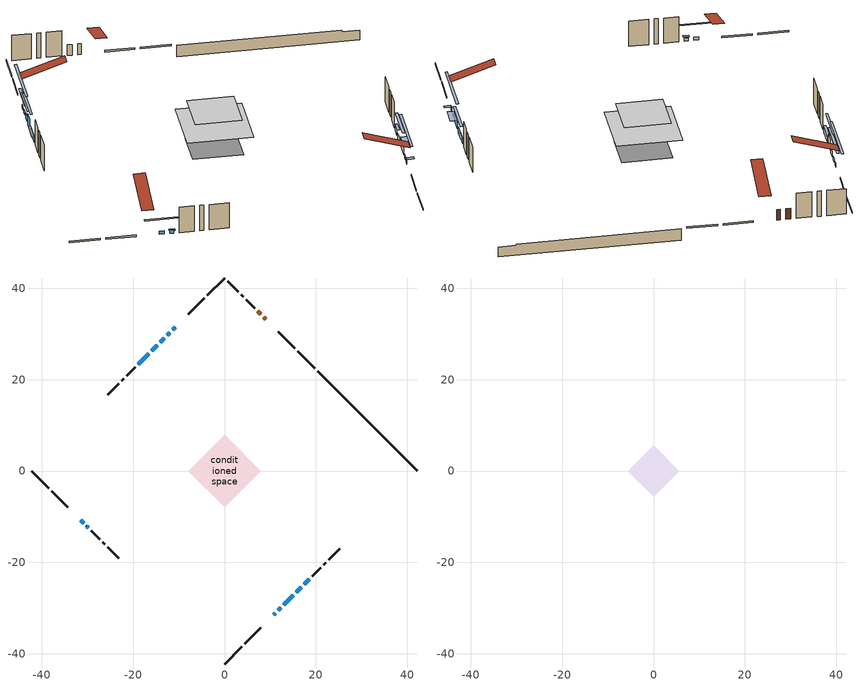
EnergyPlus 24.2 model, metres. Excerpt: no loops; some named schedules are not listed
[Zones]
conditioned space
 floor adiabatic (AdiabaticFloorConstruction): -7.92,0 0,7.92 7.92,0 0,-7.92 z2.59
 floor foundation (Slab1 construction): -5.46,0.65 -0.65,5.46 5.46,-0.65 0.65,-5.46 z-2.01
 wall outside (RimJoist1 construction): 0,-42.24 3.72,-38.52 / -42.24,0 -38.52,-3.72 / 0,42.24 -3.72,38.52 / 19.74,22.5 16.02,26.22 z0.15:0.45
 wall outside (RimJoist2 construction): 4.38,-37.86 7.98,-34.26 / -37.86,-4.38 -34.26,-7.98 / -4.38,37.86 -7.98,34.26 / 15.36,26.88 11.76,30.48 z0.15:0.45
 wall outside (AdiabaticWallConstruction 1): 9.01,33.23 8.56,33.68 / 7.9,34.34 7.3,34.94 z0.15:2.18
 wall outside (AdiabaticWallConstruction): 10.73,-31.51 11.11,-31.13 z0.15:1.01; -31.51,-10.73 -30.86,-11.38 / -30.2,-12.04 -29.77,-12.47 z0.15:0.76; -10.73,31.51 -11.28,30.97 / 11.77,-30.47 12.31,-29.93 z0.15:0.71; -11.93,30.31 -12.51,29.73 z0.15:0.81; -13.16,29.08 -14.06,28.18 z0.15:1.12; -14.72,27.52 -15.98,26.26 z0.15:2.18; 12.96,-29.28 15.03,-27.21 z0.15:1.73; -16.63,25.61 -18.86,23.38 / 15.69,-26.55 16.8,-25.44 / 17.46,-24.78 18.57,-23.67 z0.15:1.07
 wall outside (Wall1 construction): 19.23,-23.01 21.06,-21.18 / -29.11,-13.13 -27.28,-14.96 / -19.52,22.72 -21.35,20.89 / 6.64,35.6 4.81,37.43 z0.15:5.03
 wall outside (Wall2 construction): 21.72,-20.52 22.19,-20.05 / -26.63,-15.61 -26.16,-16.08 / -22.01,20.24 -22.48,19.77 / 4.15,38.09 3.68,38.56 z0.15:5.03
 wall outside (Wall3 construction): 22.84,-19.4 25.21,-17.03 / -25.5,-16.74 -23.13,-19.11 / -23.13,19.11 -25.5,16.74 / 3.03,39.21 0.66,41.58 z0.15:5.03
 wall foundation (FoundationWall1 construction): 20.4,21.84,-2.01 20.4,21.84,0.15 40.06,2.18,0.15 40.06,2.18,-0.13 42.24,0,-0.13 42.24,0,-2.01
 window (WindowConstruction 9): 10.73,-31.51 11.11,-31.13 z0.15:1.01
 window (WindowConstruction 7): -31.51,-10.73 -30.86,-11.38 z0.15:0.76
 window (WindowConstruction 8): -30.2,-12.04 -29.77,-12.47 z0.15:0.76
 window (WindowConstruction 10): -10.73,31.51 -11.27,30.97 z0.15:0.71
 window (WindowConstruction 11): 11.77,-30.47 12.31,-29.93 z0.15:0.71
 window (WindowConstruction): -11.93,30.31 -12.51,29.73 z0.15:0.81
 window (WindowConstruction 1): -13.16,29.08 -14.06,28.18 z0.15:1.12
 window (WindowConstruction 2): -14.72,27.52 -15.98,26.27 z0.15:2.18
 window (WindowConstruction 3): 12.97,-29.28 15.03,-27.21 z0.15:1.73
 window (WindowConstruction 4): -16.63,25.61 -18.86,23.38 z0.15:1.06
 window (WindowConstruction 5): 15.69,-26.55 16.8,-25.44 z0.15:1.06
 window (WindowConstruction 6): 17.46,-24.78 18.57,-23.67 z0.15:1.06
 door (Door): 9.01,33.23 8.56,33.68 z0.15:2.18
 door (Door 1): 7.9,34.34 7.3,34.94 z0.15:2.18
 ceiling adiabatic (AdiabaticFloorConstruction): 0,-7.92 7.92,0 0,7.92 -7.92,0 z2.59
attic - vented
 floor to conditioned space (Floor1 construction Reversed): -5.6,0 0,5.6 5.6,0 0,-5.6 z5.03
 roof outside (Roof1 construction): 10.08,-32.16,5.03 4.62,-26.71,7.6 3.18,-28.14,7.6 8.64,-33.6,5.03; -32.16,-10.08,5.03 -26.71,-4.62,7.6 -28.14,-3.18,7.6 -33.6,-8.64,5.03; -10.08,32.16,5.03 -4.62,26.71,7.6 -3.18,28.14,7.6 -8.64,33.6,5.03; 9.66,32.58,5.03 4.21,27.12,7.6 5.65,25.68,7.6 11.1,31.14,5.03
shading: 11.15,-31.09 10.7,-31.54 11.56,-32.4 12.01,-31.96 z1.06; -29.12,-13.12 -33.25,-9 -33.54,-9.29 -29.41,-13.41 z3.22; -29.63,-12.61 -30.34,-11.9 -30.64,-12.19 -29.92,-12.9 z0.96; -14.72,27.52 -7.29,34.95 -7.58,35.24 -15.01,27.81 z5.58; 15.75,-26.49 8.32,-33.92 8.62,-34.21 16.04,-26.78 z5.58; -14.25,28 -10.19,32.05 -10.48,32.34 -14.54,28.29 z3.27; -15.8,26.44 -11.42,30.82 -11.71,31.11 -16.09,26.73 z3.58; -17.71,24.53 -12.98,29.26 -13.27,29.55 -18.01,24.82 z4.64; 15.06,-27.18 12.93,-29.31 13.79,-30.17 15.93,-28.04 z1.77; -19,23.24 -16.49,25.75 -16.78,26.04 -19.29,23.53 z1.27; 18.54,-23.7 13.95,-28.29 14.24,-28.58 18.83,-23.99 z3.52; 18.71,-23.53 17.32,-24.92 17.61,-25.22 19.01,-23.82 z1.27
[Building]
Building 1: Terrain=Suburbs
[Site:Location]
Toronto City Centre_ON: Latitude {deg}=43.63; Longitude {deg}=-79.39; Time Zone {hr}=-5; Elevation {m}=77; Keep Site Location Information=Yes
[Site:GroundTemperature:Shallow]
5.01852, 3.26908, 3.12898, 3.95918, 7.29196, 10.6092, 13.4851, 15.3069, 15.4617, 13.9799, 11.1774, 7.9619
[Site:WaterMainsTemperature]
Calculation Method=Schedule; Temperature Schedule=mains temperature schedule
[Material] Roughness=Rough; Thermal Absorptance=0.9
Name | Thickness {m} | Conductivity {W/m-K} | Density {kg/m3} | Specific Heat {J/kg-K} | Solar Absorptance | Visible Absorptance
asphalt or fiberglass shingles | 0.00635 | 0.162714 | 1121.4 | 1465.45 | 0.4 | 0.4
ceiling loosefill ins | 0.169333 | 0.0480833 | 16.02 | 1046.75 | 0.7 | 0.7
ceiling stud and cavity | 0.1397 | 0.112535 | 65.682 | 1177.47 | 0.7 | 0.7
concrete 4.0 in. | 0.1016 | 1.803125 | 2242.8 | 837.4 | 0.7 | 0.7
concrete 8.0 in. | 0.2032 | 1.803125 | 2242.8 | 837.4 | 0.7 | 0.7
door material | 0.04445 | 0.053851 | 512.64 | 1214.23 | 0.7 | 0.7
exterior vertical ins | 0.000555716 | 0.029427 | 32.04 | 1214.23 | 0.7 | 0.7
floor covering | 0.0127 | 0.0433444 | 54.468 | 1339.84 | 0.6 | 0.6
floor rigid ins; wall rigid ins | 0.512978 | 0.029427 | 32.04 | 1214.23 | 0.7 | 0.7
floor stud and cavity | 0.1397 | 1.75129 | 37.0049 | 1207.88 | 0.7 | 0.7
furniture material conditioned space 1 | 0.1524 | 0.115458 | 640.8 | 1214.23 | 0.6 | 0.6
gypsum board | 0.0127 | 0.160291 | 801 | 837.4 | 0.6 | 0.6
osb sheathing 0.5 in. | 0.0127 | 0.115458 | 512.64 | 1214.23 | 0.7 | 0.7
osb sheathing 0.75 in. | 0.01905 | 0.115458 | 512.64 | 1214.23 | 0.7 | 0.7
rim joist stud and cavity | 0.0508 | 0.194335 | 50.32683 | 1063.81 | 0.6 | 0.6
rim joist stud and cavity 1 | 0.0508 | 0.107068 | 50.32683 | 1063.81 | 0.6 | 0.6
wall stud and cavity | 0.1397 | 0.0827303 | 139.0536 | 1170.24 | 0.7 | 0.7
wall stud and cavity 1 | 0.1397 | 0.11206 | 139.0536 | 1170.24 | 0.7 | 0.7
wall stud and cavity 2 | 0.1397 | 0.0945631 | 139.0536 | 1170.24 | 0.7 | 0.7
wall stud and cavity 3 | 0.0889 | 0.380278 | 52.3479 | 1209.89 | 0.7 | 0.7
wall stud and cavity 4 | 0.0889 | 0.391764 | 83.0341 | 1211.67 | 0.7 | 0.7
wood siding | 0.0254 | 0.102417 | 544.68 | 1172.36 | 0.4 | 0.4
wood siding 1; wood siding 2; wood siding 3 | 0.0254 | 0.102417 | 544.68 | 1172.36 | 0.7 | 0.7
[WindowMaterial:SimpleGlazingSystem]
Name | U-Factor {W/m2-K} | Solar Heat Gain Coefficient
WindowMaterial | 3.26996 | 0.46
WindowMaterial 1 | 2.39101 | 0.52
WindowMaterial 2 | 2.97754 | 0.59
WindowMaterial 3 | 2.10711 | 0.62
WindowMaterial 4 | 2.3524 | 0.53
WindowMaterial 5 | 2.56986 | 0.43
WindowMaterial 6 | 2.708406 | 0.37
WindowMaterial 7 | 3.30687 | 0.59
WindowMaterial 8 | 4.77293 | 0.54
[Construction]
AdiabaticFloorConstruction: floor stud and cavity, floor rigid ins, osb sheathing 0.75 in., floor covering
AdiabaticWallConstruction: wood siding 2, wall rigid ins, wall stud and cavity 3, gypsum board
AdiabaticWallConstruction 1: wood siding 3, wall rigid ins, wall stud and cavity 3, gypsum board
Door; Door 1: door material
Floor1 construction Reversed: gypsum board, ceiling stud and cavity, ceiling loosefill ins
FoundationWall1 construction: concrete 8.0 in.
furniture construction conditioned space 1: furniture material conditioned space 1
PartitionWallConstruction: gypsum board, wall stud and cavity 4, gypsum board
RimJoist1 construction: wood siding 1, rim joist stud and cavity
RimJoist2 construction: wood siding 1, rim joist stud and cavity 1
Roof1 construction: asphalt or fiberglass shingles
Slab1 construction: concrete 4.0 in.
Wall1 construction: wood siding, osb sheathing 0.5 in., wall stud and cavity, gypsum board
Wall2 construction: wood siding, osb sheathing 0.5 in., wall stud and cavity 1, gypsum board
Wall3 construction: wood siding, osb sheathing 0.5 in., wall stud and cavity 2, gypsum board
WindowConstruction: WindowMaterial
WindowConstruction 1: WindowMaterial 1
WindowConstruction 10; WindowConstruction 11: WindowMaterial 8
WindowConstruction 2: WindowMaterial 2
WindowConstruction 3: WindowMaterial 3
WindowConstruction 4; WindowConstruction 5; WindowConstruction 6: WindowMaterial 4
WindowConstruction 7: WindowMaterial 5
WindowConstruction 8: WindowMaterial 6
WindowConstruction 9: WindowMaterial 7
[Zone] Multiplier=1; Part of Total Floor Area=Yes
Name | Volume {m3}
attic - vented | 26.2106
conditioned space | 447.9
[Space]
Name | Zone | Volume {m3}
attic - vented 1 | attic - vented | 26.2106
conditioned space 1 | conditioned space | 447.9
[ZoneInfiltration:EffectiveLeakageArea]
infil attic - vented 1: Zone or Space=attic - vented 1; Schedule=Always On Discrete; Effective Air Leakage Area {cm2}=2642.95; Stack Coefficient=0.000178871; Wind Coefficient=9.03628e-06
[ZoneMixing]
whole house fan mix: Zone or Space=attic - vented; Schedule=Always On Continuous; Design Flow Rate Calculation Method=Flow/Zone; Design Flow Rate {m3/s}=0; Source Zone or Space=conditioned space
[SurfaceProperty:ExposedFoundationPerimeter]
Slab1: Exposed Perimeter Calculation Method=TotalExposedPerimeter; Total Exposed Perimeter {m}=30.888
[InternalMass] Zone or ZoneList=conditioned space; Space or SpaceList=conditioned space 1
Name | Construction | Surface Area {m2}
furniture mass conditioned space 1 | furniture construction conditioned space 1 | 73.72
partition wall mass | PartitionWallConstruction | 184.3
[Lights]
interior lighting: Zone or ZoneList or Space or SpaceList=conditioned space 1; Schedule=interior lighting schedule; Design Level Calculation Method=LightingLevel; Lighting Level {W}=343.2; Return Air Fraction=0; Fraction Radiant=0.6; Fraction Visible=0.2; Fraction Replaceable=1
[People]
occupants: Zone or ZoneList or Space or SpaceList=conditioned space 1; Number of People Schedule=occupants schedule; Number of People Calculation Method=People; Number of People=3; Fraction Radiant=0.314171; Sensible Heat Fraction=0.56303; Activity Level Schedule=occupants activity schedule; Carbon Dioxide Generation Rate {m3/s-W}=0; Enable ASHRAE 55 Comfort Warnings=No; Mean Radiant Temperature Calculation Type=EnclosureAveraged
[ElectricEquipment] Zone or ZoneList or Space or SpaceList=conditioned space 1; Design Level Calculation Method=EquipmentLevel
Name | Schedule | Design Level {W} | Fraction Latent | Fraction Radiant | Fraction Lost
clothes dryer | clothes dryer schedule | 140.772 | 0.015 | 0.081 | 0.85
clothes washer | clothes washer schedule | 32.1985 | 0.03 | 0.162 | 0.7
cooking range | cooking range schedule | 215.147 | 0.08 | 0.432 | 0.2
dishwasher | dishwasher schedule | 66.8632 | 0.3 | 0.18 | 0.4
fridge | fridge schedule | 72.9452 | 0 | 0.6 | 0
mech vent bath fan 0 | mech vent bath fan 0 schedule | 50.2 | 0 | 0 | 1
mech vent house fan | mech vent house fan schedule | 0 | 0 | 0 | 1
mech vent house fan cfis | mech vent house fan cfis schedule | 0 | 0 | 0 | 0
mech vent range fan 0 | mech vent range fan 0 schedule | 57 | 0 | 0 | 1
misc plug loads | misc plug loads schedule | 494.7 | 0.045 | 0.513 | 0.1
whole house fan | Always On Discrete | 0 | 0 | 0 | 1
[OtherEquipment] Zone or ZoneList or Space or SpaceList=conditioned space 1; Design Level Calculation Method=EquipmentLevel
Name | Fuel Type | Schedule | Design Level {W} | Fraction Latent | Fraction Radiant | Fraction Lost
clothes dryer 1 | Electricity | clothes dryer schedule | 0 | 0.015 | 0.081 | 0.85
cooking range 1 | Electricity | cooking range schedule | 0 | 0.08 | 0.432 | 0.2
general water use latent | None | general water use schedule | 62.594 | 1 | 0 | 0
general water use sensible | None | general water use schedule | -61.6891 | 0 | 0.6 | 0
mech vent house fan latent load | None | Always On Discrete | 0 | 1 | 0 | 0
mech vent house fan sensible load | None | Always On Discrete | 0 | 0 | 0 | 0
water heater energy adjustment1 | NaturalGas | Always On Discrete | 0.01 | 0 | 0 | 1
[ZoneInfiltration:DesignFlowRate] Zone or ZoneList or Space or SpaceList=conditioned space 1; Schedule=Always On Discrete; Design Flow Rate Calculation Method=Flow/Zone; Design Flow Rate {m3/s}=0
infil flow; natural vent flow; whole house fan flow
[Foundation:Kiva]
Foundation Kiva 1: Initial Indoor Air Temperature {C}=18; Wall Height Above Grade {m}=0.149992; Wall Depth Below Slab {m}=0.2032; Custom Block Material Name 1=exterior vertical ins; Custom Block Depth 1 {m}=2.16; Custom Block X Position 1 {m}=0.2032; Custom Block Z Position 1 {m}=0
[Foundation:Kiva:Settings]
Soil Conductivity {W/m-K}=0.849921; Soil Density {kg/m3}=1842.3; Soil Specific Heat {J/kg-K}=418.7; Ground Solar Absorptivity=0.9; Ground Thermal Absorptivity=0.9; Ground Surface Roughness {m}=0.03; Far-Field Width {m}=40; Deep-Ground Boundary Condition=ZeroFlux; Deep-Ground Depth {m}=40; Minimum Cell Dimension {m}=0.2; Maximum Cell Growth Coefficient=3; Simulation Timestep=Timestep
[Exterior:Lights]
exterior lighting: Schedule=exterior lighting schedule; Design Level {W}=75.6
[Schedule:Constant]
Name | Hourly Value
Always On Continuous; mech vent house fan schedule; mech vent house fan cfis schedule; Always On Discrete | 1
occupants activity schedule | 117.228
fridge schedule | 0
[Schedule:Week:Daily]
interior lighting schedule Week Rule - Jan1-Jan27: interior lighting schedule day, interior lighting schedule day, interior lighting schedule day, interior lighting schedule day, interior lighting schedule day, interior lighting schedule day, interior lighting schedule day, interior lighting schedule default day, interior lighting schedule default day, interior lighting schedule default day, interior lighting schedule default day, interior lighting schedule default day
interior lighting schedule Week Rule - Jan28-Feb3: interior lighting schedule day, interior lighting schedule day, interior lighting schedule day, interior lighting schedule day, interior lighting schedule day 1, interior lighting schedule day 1, interior lighting schedule day 1, interior lighting schedule default day, interior lighting schedule default day, interior lighting schedule default day, interior lighting schedule default day, interior lighting schedule default day
interior lighting schedule Week Rule - Feb4-Feb24: interior lighting schedule day 1, interior lighting schedule day 1, interior lighting schedule day 1, interior lighting schedule day 1, interior lighting schedule day 1, interior lighting schedule day 1, interior lighting schedule day 1, interior lighting schedule default day, interior lighting schedule default day, interior lighting schedule default day, interior lighting schedule default day, interior lighting schedule default day
interior lighting schedule Week Rule - Feb25-Mar3: interior lighting schedule day 1, interior lighting schedule day 1, interior lighting schedule day 1, interior lighting schedule day 1, interior lighting schedule day 2, interior lighting schedule day 2, interior lighting schedule day 2, interior lighting schedule default day, interior lighting schedule default day, interior lighting schedule default day, interior lighting schedule default day, interior lighting schedule default day
interior lighting schedule Week Rule - Mar4-Mar31: interior lighting schedule day 2, interior lighting schedule day 2, interior lighting schedule day 2, interior lighting schedule day 2, interior lighting schedule day 2, interior lighting schedule day 2, interior lighting schedule day 2, interior lighting schedule default day, interior lighting schedule default day, interior lighting schedule default day, interior lighting schedule default day, interior lighting schedule default day
interior lighting schedule Week Rule - Apr1-Apr28: interior lighting schedule day 3, interior lighting schedule day 3, interior lighting schedule day 3, interior lighting schedule day 3, interior lighting schedule day 3, interior lighting schedule day 3, interior lighting schedule day 3, interior lighting schedule default day, interior lighting schedule default day, interior lighting schedule default day, interior lighting schedule default day, interior lighting schedule default day
interior lighting schedule Week Rule - Apr29-May5: interior lighting schedule day 3, interior lighting schedule day 3, interior lighting schedule day 4, interior lighting schedule day 4, interior lighting schedule day 4, interior lighting schedule day 4, interior lighting schedule day 4, interior lighting schedule default day, interior lighting schedule default day, interior lighting schedule default day, interior lighting schedule default day, interior lighting schedule default day
interior lighting schedule Week Rule - May6-May26: interior lighting schedule day 4, interior lighting schedule day 4, interior lighting schedule day 4, interior lighting schedule day 4, interior lighting schedule day 4, interior lighting schedule day 4, interior lighting schedule day 4, interior lighting schedule default day, interior lighting schedule default day, interior lighting schedule default day, interior lighting schedule default day, interior lighting schedule default day
interior lighting schedule Week Rule - May27-Jun2: interior lighting schedule day 4, interior lighting schedule day 4, interior lighting schedule day 4, interior lighting schedule day 4, interior lighting schedule day 4, interior lighting schedule day 5, interior lighting schedule day 5, interior lighting schedule default day, interior lighting schedule default day, interior lighting schedule default day, interior lighting schedule default day, interior lighting schedule default day
interior lighting schedule Week Rule - Jun3-Jun30: interior lighting schedule day 5, interior lighting schedule day 5, interior lighting schedule day 5, interior lighting schedule day 5, interior lighting schedule day 5, interior lighting schedule day 5, interior lighting schedule day 5, interior lighting schedule default day, interior lighting schedule default day, interior lighting schedule default day, interior lighting schedule default day, interior lighting schedule default day
interior lighting schedule Week Rule - Jul1-Jul28: interior lighting schedule day 6, interior lighting schedule day 6, interior lighting schedule day 6, interior lighting schedule day 6, interior lighting schedule day 6, interior lighting schedule day 6, interior lighting schedule day 6, interior lighting schedule default day, interior lighting schedule default day, interior lighting schedule default day, interior lighting schedule default day, interior lighting schedule default day
interior lighting schedule Week Rule - Jul29-Aug4: interior lighting schedule day 6, interior lighting schedule day 6, interior lighting schedule day 6, interior lighting schedule day 7, interior lighting schedule day 7, interior lighting schedule day 7, interior lighting schedule day 7, interior lighting schedule default day, interior lighting schedule default day, interior lighting schedule default day, interior lighting schedule default day, interior lighting schedule default day
interior lighting schedule Week Rule - Aug5-Aug25: interior lighting schedule day 7, interior lighting schedule day 7, interior lighting schedule day 7, interior lighting schedule day 7, interior lighting schedule day 7, interior lighting schedule day 7, interior lighting schedule day 7, interior lighting schedule default day, interior lighting schedule default day, interior lighting schedule default day, interior lighting schedule default day, interior lighting schedule default day
interior lighting schedule Week Rule - Aug26-Sep1: interior lighting schedule day 7, interior lighting schedule day 7, interior lighting schedule day 7, interior lighting schedule day 7, interior lighting schedule day 7, interior lighting schedule day 7, interior lighting schedule day 8, interior lighting schedule default day, interior lighting schedule default day, interior lighting schedule default day, interior lighting schedule default day, interior lighting schedule default day
interior lighting schedule Week Rule - Sep2-Sep29: interior lighting schedule day 8, interior lighting schedule day 8, interior lighting schedule day 8, interior lighting schedule day 8, interior lighting schedule day 8, interior lighting schedule day 8, interior lighting schedule day 8, interior lighting schedule default day, interior lighting schedule default day, interior lighting schedule default day, interior lighting schedule default day, interior lighting schedule default day
interior lighting schedule Week Rule - Sep30-Oct6: interior lighting schedule day 8, interior lighting schedule day 9, interior lighting schedule day 9, interior lighting schedule day 9, interior lighting schedule day 9, interior lighting schedule day 9, interior lighting schedule day 9, interior lighting schedule default day, interior lighting schedule default day, interior lighting schedule default day, interior lighting schedule default day, interior lighting schedule default day
interior lighting schedule Week Rule - Oct7-Oct27: interior lighting schedule day 9, interior lighting schedule day 9, interior lighting schedule day 9, interior lighting schedule day 9, interior lighting schedule day 9, interior lighting schedule day 9, interior lighting schedule day 9, interior lighting schedule default day, interior lighting schedule default day, interior lighting schedule default day, interior lighting schedule default day, interior lighting schedule default day
interior lighting schedule Week Rule - Oct28-Nov3: interior lighting schedule day 9, interior lighting schedule day 9, interior lighting schedule day 9, interior lighting schedule day 9, interior lighting schedule day 10, interior lighting schedule day 10, interior lighting schedule day 10, interior lighting schedule default day, interior lighting schedule default day, interior lighting schedule default day, interior lighting schedule default day, interior lighting schedule default day
interior lighting schedule Week Rule - Nov4-Nov24: interior lighting schedule day 10, interior lighting schedule day 10, interior lighting schedule day 10, interior lighting schedule day 10, interior lighting schedule day 10, interior lighting schedule day 10, interior lighting schedule day 10, interior lighting schedule default day, interior lighting schedule default day, interior lighting schedule default day, interior lighting schedule default day, interior lighting schedule default day
interior lighting schedule Week Rule - Nov25-Dec1: interior lighting schedule day 10, interior lighting schedule day 10, interior lighting schedule day 10, interior lighting schedule day 10, interior lighting schedule day 10, interior lighting schedule day 10, interior lighting schedule day 11, interior lighting schedule default day, interior lighting schedule default day, interior lighting schedule default day, interior lighting schedule default day, interior lighting schedule default day
interior lighting schedule Week Rule - Dec2-Dec31: interior lighting schedule day 11, interior lighting schedule day 11, interior lighting schedule day 11, interior lighting schedule day 11, interior lighting schedule day 11, interior lighting schedule day 11, interior lighting schedule day 11, interior lighting schedule default day, interior lighting schedule default day, interior lighting schedule default day, interior lighting schedule default day, interior lighting schedule default day
occupants schedule Week Rule - Jan1-Dec31: occupants schedule day, occupants schedule day, occupants schedule day, occupants schedule day, occupants schedule day, occupants schedule day, occupants schedule day, occupants schedule default day, occupants schedule default day, occupants schedule default day, occupants schedule default day, occupants schedule default day
clothes dryer schedule Week Rule - Jan1-Dec31: clothes dryer schedule day, clothes dryer schedule day, clothes dryer schedule day, clothes dryer schedule day, clothes dryer schedule day, clothes dryer schedule day, clothes dryer schedule day, clothes dryer schedule default day, clothes dryer schedule default day, clothes dryer schedule default day, clothes dryer schedule default day, clothes dryer schedule default day
clothes washer schedule Week Rule - Jan1-Dec31: clothes washer schedule day, clothes washer schedule day, clothes washer schedule day, clothes washer schedule day, clothes washer schedule day, clothes washer schedule day, clothes washer schedule day, clothes washer schedule default day, clothes washer schedule default day, clothes washer schedule default day, clothes washer schedule default day, clothes washer schedule default day
cooking range schedule Week Rule - Jan1-Dec31: cooking range schedule day, cooking range schedule day, cooking range schedule day, cooking range schedule day, cooking range schedule day, cooking range schedule day, cooking range schedule day, cooking range schedule default day, cooking range schedule default day, cooking range schedule default day, cooking range schedule default day, cooking range schedule default day
dishwasher schedule Week Rule - Jan1-Dec31: dishwasher schedule day, dishwasher schedule day, dishwasher schedule day, dishwasher schedule day, dishwasher schedule day, dishwasher schedule day, dishwasher schedule day, dishwasher schedule default day, dishwasher schedule default day, dishwasher schedule default day, dishwasher schedule default day, dishwasher schedule default day
mech vent bath fan 0 schedule Week Rule - Jan1-Dec31: mech vent bath fan 0 schedule day, mech vent bath fan 0 schedule day, mech vent bath fan 0 schedule day, mech vent bath fan 0 schedule day, mech vent bath fan 0 schedule day, mech vent bath fan 0 schedule day, mech vent bath fan 0 schedule day, mech vent bath fan 0 schedule default day, mech vent bath fan 0 schedule default day, mech vent bath fan 0 schedule default day, mech vent bath fan 0 schedule default day, mech vent bath fan 0 schedule default day
mech vent range fan 0 schedule Week Rule - Jan1-Dec31: mech vent range fan 0 schedule day, mech vent range fan 0 schedule day, mech vent range fan 0 schedule day, mech vent range fan 0 schedule day, mech vent range fan 0 schedule day, mech vent range fan 0 schedule day, mech vent range fan 0 schedule day, mech vent range fan 0 schedule default day, mech vent range fan 0 schedule default day, mech vent range fan 0 schedule default day, mech vent range fan 0 schedule default day, mech vent range fan 0 schedule default day
misc plug loads schedule Week Rule - Jan1-Dec31: misc plug loads schedule day, misc plug loads schedule day, misc plug loads schedule day, misc plug loads schedule day, misc plug loads schedule day, misc plug loads schedule day, misc plug loads schedule day, misc plug loads schedule default day, misc plug loads schedule default day, misc plug loads schedule default day, misc plug loads schedule default day, misc plug loads schedule default day
general water use schedule Week Rule - Jan1-Dec31: general water use schedule day, general water use schedule day, general water use schedule day, general water use schedule day, general water use schedule day, general water use schedule day, general water use schedule day, general water use schedule default day, general water use schedule default day, general water use schedule default day, general water use schedule default day, general water use schedule default day
exterior lighting schedule Week Rule - Jan1-Jan27: exterior lighting schedule day, exterior lighting schedule day, exterior lighting schedule day, exterior lighting schedule day, exterior lighting schedule day, exterior lighting schedule day, exterior lighting schedule day, exterior lighting schedule default day, exterior lighting schedule default day, exterior lighting schedule default day, exterior lighting schedule default day, exterior lighting schedule default day
exterior lighting schedule Week Rule - Jan28-Feb3: exterior lighting schedule day, exterior lighting schedule day, exterior lighting schedule day, exterior lighting schedule day, exterior lighting schedule day 1, exterior lighting schedule day 1, exterior lighting schedule day 1, exterior lighting schedule default day, exterior lighting schedule default day, exterior lighting schedule default day, exterior lighting schedule default day, exterior lighting schedule default day
exterior lighting schedule Week Rule - Feb4-Feb24: exterior lighting schedule day 1, exterior lighting schedule day 1, exterior lighting schedule day 1, exterior lighting schedule day 1, exterior lighting schedule day 1, exterior lighting schedule day 1, exterior lighting schedule day 1, exterior lighting schedule default day, exterior lighting schedule default day, exterior lighting schedule default day, exterior lighting schedule default day, exterior lighting schedule default day
exterior lighting schedule Week Rule - Feb25-Mar3: exterior lighting schedule day 1, exterior lighting schedule day 1, exterior lighting schedule day 1, exterior lighting schedule day 1, exterior lighting schedule day 2, exterior lighting schedule day 2, exterior lighting schedule day 2, exterior lighting schedule default day, exterior lighting schedule default day, exterior lighting schedule default day, exterior lighting schedule default day, exterior lighting schedule default day
exterior lighting schedule Week Rule - Mar4-Mar31: exterior lighting schedule day 2, exterior lighting schedule day 2, exterior lighting schedule day 2, exterior lighting schedule day 2, exterior lighting schedule day 2, exterior lighting schedule day 2, exterior lighting schedule day 2, exterior lighting schedule default day, exterior lighting schedule default day, exterior lighting schedule default day, exterior lighting schedule default day, exterior lighting schedule default day
exterior lighting schedule Week Rule - Apr1-Apr28: exterior lighting schedule day 3, exterior lighting schedule day 3, exterior lighting schedule day 3, exterior lighting schedule day 3, exterior lighting schedule day 3, exterior lighting schedule day 3, exterior lighting schedule day 3, exterior lighting schedule default day, exterior lighting schedule default day, exterior lighting schedule default day, exterior lighting schedule default day, exterior lighting schedule default day
exterior lighting schedule Week Rule - Apr29-May5: exterior lighting schedule day 3, exterior lighting schedule day 3, exterior lighting schedule day 4, exterior lighting schedule day 4, exterior lighting schedule day 4, exterior lighting schedule day 4, exterior lighting schedule day 4, exterior lighting schedule default day, exterior lighting schedule default day, exterior lighting schedule default day, exterior lighting schedule default day, exterior lighting schedule default day
exterior lighting schedule Week Rule - May6-May26: exterior lighting schedule day 4, exterior lighting schedule day 4, exterior lighting schedule day 4, exterior lighting schedule day 4, exterior lighting schedule day 4, exterior lighting schedule day 4, exterior lighting schedule day 4, exterior lighting schedule default day, exterior lighting schedule default day, exterior lighting schedule default day, exterior lighting schedule default day, exterior lighting schedule default day
exterior lighting schedule Week Rule - May27-Jun2: exterior lighting schedule day 4, exterior lighting schedule day 4, exterior lighting schedule day 4, exterior lighting schedule day 4, exterior lighting schedule day 4, exterior lighting schedule day 5, exterior lighting schedule day 5, exterior lighting schedule default day, exterior lighting schedule default day, exterior lighting schedule default day, exterior lighting schedule default day, exterior lighting schedule default day
exterior lighting schedule Week Rule - Jun3-Jun30: exterior lighting schedule day 5, exterior lighting schedule day 5, exterior lighting schedule day 5, exterior lighting schedule day 5, exterior lighting schedule day 5, exterior lighting schedule day 5, exterior lighting schedule day 5, exterior lighting schedule default day, exterior lighting schedule default day, exterior lighting schedule default day, exterior lighting schedule default day, exterior lighting schedule default day
exterior lighting schedule Week Rule - Jul1-Jul28: exterior lighting schedule day 6, exterior lighting schedule day 6, exterior lighting schedule day 6, exterior lighting schedule day 6, exterior lighting schedule day 6, exterior lighting schedule day 6, exterior lighting schedule day 6, exterior lighting schedule default day, exterior lighting schedule default day, exterior lighting schedule default day, exterior lighting schedule default day, exterior lighting schedule default day
exterior lighting schedule Week Rule - Jul29-Aug4: exterior lighting schedule day 6, exterior lighting schedule day 6, exterior lighting schedule day 6, exterior lighting schedule day 7, exterior lighting schedule day 7, exterior lighting schedule day 7, exterior lighting schedule day 7, exterior lighting schedule default day, exterior lighting schedule default day, exterior lighting schedule default day, exterior lighting schedule default day, exterior lighting schedule default day
exterior lighting schedule Week Rule - Aug5-Aug25: exterior lighting schedule day 7, exterior lighting schedule day 7, exterior lighting schedule day 7, exterior lighting schedule day 7, exterior lighting schedule day 7, exterior lighting schedule day 7, exterior lighting schedule day 7, exterior lighting schedule default day, exterior lighting schedule default day, exterior lighting schedule default day, exterior lighting schedule default day, exterior lighting schedule default day
exterior lighting schedule Week Rule - Aug26-Sep1: exterior lighting schedule day 7, exterior lighting schedule day 7, exterior lighting schedule day 7, exterior lighting schedule day 7, exterior lighting schedule day 7, exterior lighting schedule day 7, exterior lighting schedule day 8, exterior lighting schedule default day, exterior lighting schedule default day, exterior lighting schedule default day, exterior lighting schedule default day, exterior lighting schedule default day
exterior lighting schedule Week Rule - Sep2-Sep29: exterior lighting schedule day 8, exterior lighting schedule day 8, exterior lighting schedule day 8, exterior lighting schedule day 8, exterior lighting schedule day 8, exterior lighting schedule day 8, exterior lighting schedule day 8, exterior lighting schedule default day, exterior lighting schedule default day, exterior lighting schedule default day, exterior lighting schedule default day, exterior lighting schedule default day
exterior lighting schedule Week Rule - Sep30-Oct6: exterior lighting schedule day 8, exterior lighting schedule day 9, exterior lighting schedule day 9, exterior lighting schedule day 9, exterior lighting schedule day 9, exterior lighting schedule day 9, exterior lighting schedule day 9, exterior lighting schedule default day, exterior lighting schedule default day, exterior lighting schedule default day, exterior lighting schedule default day, exterior lighting schedule default day
exterior lighting schedule Week Rule - Oct7-Oct27: exterior lighting schedule day 9, exterior lighting schedule day 9, exterior lighting schedule day 9, exterior lighting schedule day 9, exterior lighting schedule day 9, exterior lighting schedule day 9, exterior lighting schedule day 9, exterior lighting schedule default day, exterior lighting schedule default day, exterior lighting schedule default day, exterior lighting schedule default day, exterior lighting schedule default day
[Schedule:Year]
interior lighting schedule: interior lighting schedule Week Rule - Jan1-Jan27, 1, 1, 1, 27, interior lighting schedule Week Rule - Jan28-Feb3, 1, 28, 2, 3, interior lighting schedule Week Rule - Feb4-Feb24, 2, 4, 2, 24, interior lighting schedule Week Rule - Feb25-Mar3, 2, 25, 3, 3, interior lighting schedule Week Rule - Mar4-Mar31, 3, 4, 3, 31, interior lighting schedule Week Rule - Apr1-Apr28, 4, 1, 4, 28, interior lighting schedule Week Rule - Apr29-May5, 4, 29, 5, 5, interior lighting schedule Week Rule - May6-May26, 5, 6, 5, 26, interior lighting schedule Week Rule - May27-Jun2, 5, 27, 6, 2, interior lighting schedule Week Rule - Jun3-Jun30, 6, 3, 6, 30, interior lighting schedule Week Rule - Jul1-Jul28, 7, 1, 7, 28, interior lighting schedule Week Rule - Jul29-Aug4, 7, 29, 8, 4, interior lighting schedule Week Rule - Aug5-Aug25, 8, 5, 8, 25, interior lighting schedule Week Rule - Aug26-Sep1, 8, 26, 9, 1, interior lighting schedule Week Rule - Sep2-Sep29, 9, 2, 9, 29, interior lighting schedule Week Rule - Sep30-Oct6, 9, 30, 10, 6, interior lighting schedule Week Rule - Oct7-Oct27, 10, 7, 10, 27, interior lighting schedule Week Rule - Oct28-Nov3, 10, 28, 11, 3, interior lighting schedule Week Rule - Nov4-Nov24, 11, 4, 11, 24, interior lighting schedule Week Rule - Nov25-Dec1, 11, 25, 12, 1, interior lighting schedule Week Rule - Dec2-Dec31, 12, 2, 12, 31
occupants schedule: occupants schedule Week Rule - Jan1-Dec31, 1, 1, 12, 31
clothes dryer schedule: clothes dryer schedule Week Rule - Jan1-Dec31, 1, 1, 12, 31
clothes washer schedule: clothes washer schedule Week Rule - Jan1-Dec31, 1, 1, 12, 31
cooking range schedule: cooking range schedule Week Rule - Jan1-Dec31, 1, 1, 12, 31
dishwasher schedule: dishwasher schedule Week Rule - Jan1-Dec31, 1, 1, 12, 31
mech vent bath fan 0 schedule: mech vent bath fan 0 schedule Week Rule - Jan1-Dec31, 1, 1, 12, 31
mech vent range fan 0 schedule: mech vent range fan 0 schedule Week Rule - Jan1-Dec31, 1, 1, 12, 31
misc plug loads schedule: misc plug loads schedule Week Rule - Jan1-Dec31, 1, 1, 12, 31
general water use schedule: general water use schedule Week Rule - Jan1-Dec31, 1, 1, 12, 31
exterior lighting schedule: exterior lighting schedule Week Rule - Jan1-Jan27, 1, 1, 1, 27, exterior lighting schedule Week Rule - Jan28-Feb3, 1, 28, 2, 3, exterior lighting schedule Week Rule - Feb4-Feb24, 2, 4, 2, 24, exterior lighting schedule Week Rule - Feb25-Mar3, 2, 25, 3, 3, exterior lighting schedule Week Rule - Mar4-Mar31, 3, 4, 3, 31, exterior lighting schedule Week Rule - Apr1-Apr28, 4, 1, 4, 28, exterior lighting schedule Week Rule - Apr29-May5, 4, 29, 5, 5, exterior lighting schedule Week Rule - May6-May26, 5, 6, 5, 26, exterior lighting schedule Week Rule - May27-Jun2, 5, 27, 6, 2, exterior lighting schedule Week Rule - Jun3-Jun30, 6, 3, 6, 30, exterior lighting schedule Week Rule - Jul1-Jul28, 7, 1, 7, 28, exterior lighting schedule Week Rule - Jul29-Aug4, 7, 29, 8, 4, exterior lighting schedule Week Rule - Aug5-Aug25, 8, 5, 8, 25, exterior lighting schedule Week Rule - Aug26-Sep1, 8, 26, 9, 1, exterior lighting schedule Week Rule - Sep2-Sep29, 9, 2, 9, 29, exterior lighting schedule Week Rule - Sep30-Oct6, 9, 30, 10, 6, exterior lighting schedule Week Rule - Oct7-Oct27, 10, 7, 10, 27, exterior lighting schedule Week Rule - Oct28-Nov3, 10, 28, 11, 3, exterior lighting schedule Week Rule - Nov4-Nov24, 11, 4, 11, 24, exterior lighting schedule Week Rule - Nov25-Dec1, 11, 25, 12, 1, exterior lighting schedule Week Rule - Dec2-Dec31, 12, 2, 12, 31
[Schedule:Compact]
mains temperature schedule: Through: 01/01, For: AllDays, Until: 24:00, 8.80333, Through: 01/02, For: AllDays, Until: 24:00, 8.74333, Through: 01/03, For: AllDays, Until: 24:00, 8.68389, Through: 01/04, For: AllDays, Until: 24:00, 8.62611, Through: 01/05, For: AllDays, Until: 24:00, 8.56944, Through: 01/06, For: AllDays, Until: 24:00, 8.51389, Through: 01/07, For: AllDays, Until: 24:00, 8.45944, Through: 01/08, For: AllDays, Until: 24:00, 8.40611, Through: 01/09, For: AllDays, Until: 24:00, 8.35389, Through: 01/10, For: AllDays, Until: 24:00, 8.30278, Through: 01/11, For: AllDays, Until: 24:00, 8.25333, Through: 01/12, For: AllDays, Until: 24:00, 8.205, Through: 01/13, For: AllDays, Until: 24:00, 8.15778, Through: 01/14, For: AllDays, Until: 24:00, 8.11222, Through: 01/15, For: AllDays, Until: 24:00, 8.06778, Through: 01/16, For: AllDays, Until: 24:00, 8.02444, Through: 01/17, For: AllDays, Until: 24:00, 7.98222, Through: 01/18, For: AllDays, Until: 24:00, 7.94167, Through: 01/19, For: AllDays, Until: 24:00, 7.90222, Through: 01/20, For: AllDays, Until: 24:00, 7.86444, Through: 01/21, For: AllDays, Until: 24:00, 7.82778, Through: 01/22, For: AllDays, Until: 24:00, 7.79278, Through: 01/23, For: AllDays, Until: 24:00, 7.75889, Through: 01/24, For: AllDays, Until: 24:00, 7.72667, Through: 01/25, For: AllDays, Until: 24:00, 7.69556, Through: 01/26, For: AllDays, Until: 24:00, 7.66611, Through: 01/27, For: AllDays, Until: 24:00, 7.63778, Through: 01/28, For: AllDays, Until: 24:00, 7.61111, Through: 01/29, For: AllDays, Until: 24:00, 7.58556, Through: 01/30, For: AllDays, Until: 24:00, 7.56167, Through: 01/31, For: AllDays, Until: 24:00, 7.53944, Through: 02/01, For: AllDays, Until: 24:00, 7.51833, Through: 02/02, For: AllDays, Until: 24:00, 7.49889, Through: 02/03, For: AllDays, Until: 24:00, 7.48111, Through: 02/04, For: AllDays, Until: 24:00, 7.46444, Through: 02/05, For: AllDays, Until: 24:00, 7.44944, Through: 02/06, For: AllDays, Until: 24:00, 7.43556, Through: 02/07, For: AllDays, Until: 24:00, 7.42333, Through: 02/08, For: AllDays, Until: 24:00, 7.41278, Through: 02/09, For: AllDays, Until: 24:00, 7.40389, Through: 02/10, For: AllDays, Until: 24:00, 7.39611, Through: 02/11, For: AllDays, Until: 24:00, 7.39, Through: 02/12, For: AllDays, Until: 24:00, 7.38556, Through: 02/13, For: AllDays, Until: 24:00, 7.38222, Through: 02/14, For: AllDays, Until: 24:00, 7.38056, Through: 02/15, For: AllDays, Until: 24:00, 7.38056, Through: 02/16, For: AllDays, Until: 24:00, 7.38222, Through: 02/17, For: AllDays, Until: 24:00, 7.385, Through: 02/18, For: AllDays, Until: 24:00, 7.38944, Through: 02/19, For: AllDays, Until: 24:00, 7.395, Through: 02/20, For: AllDays, Until: 24:00, 7.40278, Through: 02/21, For: AllDays, Until: 24:00, 7.41167, Through: 02/22, For: AllDays, Until: 24:00, 7.42222, Through: 02/23, For: AllDays, Until: 24:00, 7.43389, Through: 02/24, For: AllDays, Until: 24:00, 7.44722, Through: 02/25, For: AllDays, Until: 24:00, 7.46222, Through: 02/26, For: AllDays, Until: 24:00, 7.47833, Through: 02/27, For: AllDays, Until: 24:00, 7.49611, Through: 02/28, For: AllDays, Until: 24:00, 7.51556, Through: 03/01, For: AllDays, Until: 24:00, 7.53667, Through: 03/02, For: AllDays, Until: 24:00, 7.55889, Through: 03/03, For: AllDays, Until: 24:00, 7.58222, Through: 03/04, For: AllDays, Until: 24:00, 7.60722, Through: 03/05, For: AllDays, Until: 24:00, 7.63389, Through: 03/06, For: AllDays, Until: 24:00, 7.66222, Through: 03/07, For: AllDays, Until: 24:00, 7.69111, Through: 03/08, For: AllDays, Until: 24:00, 7.72222, Through: 03/09, For: AllDays, Until: 24:00, 7.75444, Through: 03/10, For: AllDays, Until: 24:00, 7.78778, Through: 03/11, For: AllDays, Until: 24:00, 7.82278, Through: 03/12, For: AllDays, Until: 24:00, 7.85944, Through: 03/13, For: AllDays, Until: 24:00, 7.89722, Through: 03/14, For: AllDays, Until: 24:00, 7.93611, Through: 03/15, For: AllDays, Until: 24:00, 7.97667, Through: 03/16, For: AllDays, Until: 24:00, 8.01833, Through: 03/17, For: AllDays, Until: 24:00, 8.06167, Through: 03/18, For: AllDays, Until: 24:00, 8.10611, Through: 03/19, For: AllDays, Until: 24:00, 8.15167, Through: 03/20, For: AllDays, Until: 24:00, 8.19833, Through: 03/21, For: AllDays, Until: 24:00, 8.24667, Through: 03/22, For: AllDays, Until: 24:00, 8.29611, Through: 03/23, For: AllDays, Until: 24:00, 8.34667, Through: 03/24, For: AllDays, Until: 24:00, 8.39889, Through: 03/25, For: AllDays, Until: 24:00, 8.45167, Through: 03/26, For: AllDays, Until: 24:00, 8.50611, Through: 03/27, For: AllDays, Until: 24:00, 8.56167, Through: 03/28, For: AllDays, Until: 24:00, 8.61833, Through: 03/29, For: AllDays, Until: 24:00, 8.67611, Through: 03/30, For: AllDays, Until: 24:00, 8.735, Through: 03/31, For: AllDays, Until: 24:00, 8.795, Through: 04/01, For: AllDays, Until: 24:00, 8.85611, Through: 04/02, For: AllDays, Until: 24:00, 8.91833, Through: 04/03, For: AllDays, Until: 24:00, 8.98167, Through: 04/04, For: AllDays, Until: 24:00, 9.04556, Through: 04/05, For: AllDays, Until: 24:00, 9.11111, Through: 04/06, For: AllDays, Until: 24:00, 9.17722, Through: 04/07, For: AllDays, Until: 24:00, 9.24444, Through: 04/08, For: AllDays, Until: 24:00, 9.31222, Through: 04/09, For: AllDays, Until: 24:00, 9.38167, Through: 04/10, For: AllDays, Until: 24:00, 9.45167, Through: 04/11, For: AllDays, Until: 24:00, 9.52222, Through: 04/12, For: AllDays, Until: 24:00, 9.59444, Through: 04/13, For: AllDays, Until: 24:00, 9.66667, Through: 04/14, For: AllDays, Until: 24:00, 9.74, Through: 04/15, For: AllDays, Until: 24:00, 9.81444, Through: 04/16, For: AllDays, Until: 24:00, 9.88944, Through: 04/17, For: AllDays, Until: 24:00, 9.96556, Through: 04/18, For: AllDays, Until: 24:00, 10.0417, Through: 04/19, For: AllDays, Until: 24:00, 10.1189, Through: 04/20, For: AllDays, Until: 24:00, 10.1972, Through: 04/21, For: AllDays, Until: 24:00, 10.2756, Through: 04/22, For: AllDays, Until: 24:00, 10.355, Through: 04/23, For: AllDays, Until: 24:00, 10.435, Through: 04/24, For: AllDays, Until: 24:00, 10.515, Through: 04/25, For: AllDays, Until: 24:00, 10.5961, Through: 04/26, For: AllDays, Until: 24:00, 10.6778, Through: 04/27, For: AllDays, Until: 24:00, 10.76, Through: 04/28, For: AllDays, Until: 24:00, 10.8428, Through: 04/29, For: AllDays, Until: 24:00, 10.9261, Through: 04/30, For: AllDays, Until: 24:00, 11.0094, Through: 05/01, For: AllDays, Until: 24:00, 11.0933, Through: 05/02, For: AllDays, Until: 24:00, 11.1778, Through: 05/03, For: AllDays, Until: 24:00, 11.2628, Through: 05/04, For: AllDays, Until: 24:00, 11.3478, Through: 05/05, For: AllDays, Until: 24:00, 11.4333, Through: 05/06, For: AllDays, Until: 24:00, 11.5189, Through: 05/07, For: AllDays, Until: 24:00, 11.605, Through: 05/08, For: AllDays, Until: 24:00, 11.6917, Through: 05/09, For: AllDays, Until: 24:00, 11.7778, Through: 05/10, For: AllDays, Until: 24:00, 11.865, Through: 05/11, For: AllDays, Until: 24:00, 11.9517, Through: 05/12, For: AllDays, Until: 24:00, 12.0389, Through: 05/13, For: AllDays, Until: 24:00, 12.1261, Through: 05/14, For: AllDays, Until: 24:00, 12.2133, Through: 05/15, For: AllDays, Until: 24:00, 12.3006, Through: 05/16, For: AllDays, Until: 24:00, 12.3883, Through: 05/17, For: AllDays, Until: 24:00, 12.4756, Through: 05/18, For: AllDays, Until: 24:00, 12.5628, Through: 05/19, For: AllDays, Until: 24:00, 12.6506, Through: 05/20, For: AllDays, Until: 24:00, 12.7378, Through: 05/21, For: AllDays, Until: 24:00, 12.825, Through: 05/22, For: AllDays, Until: 24:00, 12.9122, Through: 05/23, For: AllDays, Until: 24:00, 12.9994, Through: 05/24, For: AllDays, Until: 24:00, 13.0861, Through: 05/25, For: AllDays, Until: 24:00, 13.1728, Through: 05/26, For: AllDays, Until: 24:00, 13.2594, Through: 05/27, For: AllDays, Until: 24:00, 13.3456, Through: 05/28, For: AllDays, Until: 24:00, 13.4317, Through: 05/29, For: AllDays, Until: 24:00, 13.5172, Through: 05/30, For: AllDays, Until: 24:00, 13.6028, Through: 05/31, For: AllDays, Until: 24:00, 13.6878, Through: 06/01, For: AllDays, Until: 24:00, 13.7722, Through: 06/02, For: AllDays, Until: 24:00, 13.8567, Through: 06/03, For: AllDays, Until: 24:00, 13.9406, Through: 06/04, For: AllDays, Until: 24:00, 14.0239, Through: 06/05, For: AllDays, Until: 24:00, 14.1067, Through: 06/06, For: AllDays, Until: 24:00, 14.1894, Through: 06/07, For: AllDays, Until: 24:00, 14.2711, Through: 06/08, For: AllDays, Until: 24:00, 14.3528, Through: 06/09, For: AllDays, Until: 24:00, 14.4339, Through: 06/10, For: AllDays, Until: 24:00, 14.5139, Through: 06/11, For: AllDays, Until: 24:00, 14.5939, Through: 06/12, For: AllDays, Until: 24:00, 14.6728, Through: 06/13, For: AllDays, Until: 24:00, 14.7511, Through: 06/14, For: AllDays, Until: 24:00, 14.8289, Through: 06/15, For: AllDays, Until: 24:00, 14.9061, Through: 06/16, For: AllDays, Until: 24:00, 14.9822, Through: 06/17, For: AllDays, Until: 24:00, 15.0578, Through: 06/18, For: AllDays, Until: 24:00, 15.1328, Through: 06/19, For: AllDays, Until: 24:00, 15.2067, Through: 06/20, For: AllDays, Until: 24:00, 15.28, Through: 06/21, For: AllDays, Until: 24:00, 15.3522, Through: 06/22, For: AllDays, Until: 24:00, 15.4239, Through: 06/23, For: AllDays, Until: 24:00, 15.4944, Through: 06/24, For: AllDays, Until: 24:00, 15.5639, Through: 06/25, For: AllDays, Until: 24:00, 15.6328, Through: 06/26, For: AllDays, Until: 24:00, 15.7006, Through: 06/27, For: AllDays, Until: 24:00, 15.7678, Through: 06/28, For: AllDays, Until: 24:00, 15.8333, Through: 06/29, For: AllDays, Until: 24:00, 15.8983, Through: 06/30, For: AllDays, Until: 24:00, 15.9622, Through: 07/01, For: AllDays, Until: 24:00, 16.025, Through: 07/02, For: AllDays, Until: 24:00, 16.0872, Through: 07/03, For: AllDays, Until: 24:00, 16.1478, Through: 07/04, For: AllDays, Until: 24:00, 16.2072, Through: 07/05, For: AllDays, Until: 24:00, 16.2661, Through: 07/06, For: AllDays, Until: 24:00, 16.3233, Through: 07/07, For: AllDays, Until: 24:00, 16.3794, Through: 07/08, For: AllDays, Until: 24:00, 16.435, Through: 07/09, For: AllDays, Until: 24:00, 16.4889, Through: 07/10, For: AllDays, Until: 24:00, 16.5417, Through: 07/11, For: AllDays, Until: 24:00, 16.5928, Through: 07/12, For: AllDays, Until: 24:00, 16.6433, Through: 07/13, For: AllDays, Until: 24:00, 16.6922, Through: 07/14, For: AllDays, Until: 24:00, 16.74, Through: 07/15, For: AllDays, Until: 24:00, 16.7867, Through: 07/16, For: AllDays, Until: 24:00, 16.8322, Through: 07/17, For: AllDays, Until: 24:00, 16.8761, Through: 07/18, For: AllDays, Until: 24:00, 16.9189, Through: 07/19, For: AllDays, Until: 24:00, 16.96, Through: 07/20, For: AllDays, Until: 24:00, 17, Through: 07/21, For: AllDays, Until: 24:00, 17.0389, Through: 07/22, For: AllDays, Until: 24:00, 17.0761, Through: 07/23, For: AllDays, Until: 24:00, 17.1122, Through: 07/24, For: AllDays, Until: 24:00, 17.1467, Through: 07/25, For: AllDays, Until: 24:00, 17.18, Through: 07/26, For: AllDays, Until: 24:00, 17.2117, Through: 07/27, For: AllDays, Until: 24:00, 17.2422, Through: 07/28, For: AllDays, Until: 24:00, 17.2711, Through: 07/29, For: AllDays, Until: 24:00, 17.2983, Through: 07/30, For: AllDays, Until: 24:00, 17.3244, Through: 07/31, For: AllDays, Until: 24:00, 17.3494, Through: 08/01, For: AllDays, Until: 24:00, 17.3728, Through: 08/02, For: AllDays, Until: 24:00, 17.3944, Through: 08/03, For: AllDays, Until: 24:00, 17.4144, Through: 08/04, For: AllDays, Until: 24:00, 17.4333, Through: 08/05, For: AllDays, Until: 24:00, 17.4506, Through: 08/06, For: AllDays, Until: 24:00, 17.4667, Through: 08/07, For: AllDays, Until: 24:00, 17.4811, Through: 08/08, For: AllDays, Until: 24:00, 17.4939, Through: 08/09, For: AllDays, Until: 24:00, 17.5056, Through: 08/10, For: AllDays, Until: 24:00, 17.5156, Through: 08/11, For: AllDays, Until: 24:00, 17.5239, Through: 08/12, For: AllDays, Until: 24:00, 17.5311, Through: 08/13, For: AllDays, Until: 24:00, 17.5361, Through: 08/14, For: AllDays, Until: 24:00, 17.54, Through: 08/15, For: AllDays, Until: 24:00, 17.5428, Through: 08/16, For: AllDays, Until: 24:00, 17.5439, Through: 08/17, For: AllDays, Until: 24:00, 17.5433, Through: 08/18, For: AllDays, Until: 24:00, 17.5411, Through: 08/19, For: AllDays, Until: 24:00, 17.5372, Through: 08/20, For: AllDays, Until: 24:00, 17.5322, Through: 08/21, For: AllDays, Until: 24:00, 17.5256, Through: 08/22, For: AllDays, Until: 24:00, 17.5178, Through: 08/23, For: AllDays, Until: 24:00, 17.5083, Through: 08/24, For: AllDays, Until: 24:00, 17.4972, Through: 08/25, For: AllDays, Until: 24:00, 17.4844, Through: 08/26, For: AllDays, Until: 24:00, 17.4706, Through: 08/27, For: AllDays, Until: 24:00, 17.455, Through: 08/28, For: AllDays, Until: 24:00, 17.4378, Through: 08/29, For: AllDays, Until: 24:00, 17.4194, Through: 08/30, For: AllDays, Until: 24:00, 17.3994, Through: 08/31, For: AllDays, Until: 24:00, 17.3778, Through: 09/01, For: AllDays, Until: 24:00, 17.355, Through: 09/02, For: AllDays, Until: 24:00, 17.3311, Through: 09/03, For: AllDays, Until: 24:00, 17.305, Through: 09/04, For: AllDays, Until: 24:00, 17.2778, Through: 09/05, For: AllDays, Until: 24:00, 17.2494, Through: 09/06, For: AllDays, Until: 24:00, 17.2194, Through: 09/07, For: AllDays, Until: 24:00, 17.1878, Through: 09/08, For: AllDays, Until: 24:00, 17.155, Through: 09/09, For: AllDays, Until: 24:00, 17.1206, Through: 09/10, For: AllDays, Until: 24:00, 17.085, Through: 09/11, For: AllDays, Until: 24:00, 17.0483, Through: 09/12, For: AllDays, Until: 24:00, 17.01, Through: 09/13, For: AllDays, Until: 24:00, 16.97, Through: 09/14, For: AllDays, Until: 24:00, 16.9289, Through: 09/15, For: AllDays, Until: 24:00, 16.8867, Through: 09/16, For: AllDays, Until: 24:00, 16.8428, Through: 09/17, For: AllDays, Until: 24:00, 16.7983, Through: 09/18, For: AllDays, Until: 24:00, 16.7517, Through: 09/19, For: AllDays, Until: 24:00, 16.7044, Through: 09/20, For: AllDays, Until: 24:00, 16.6556, Through: 09/21, For: AllDays, Until: 24:00, 16.6056, Through: 09/22, For: AllDays, Until: 24:00, 16.5544, Through: 09/23, For: AllDays, Until: 24:00, 16.5017, Through: 09/24, For: AllDays, Until: 24:00, 16.4483, Through: 09/25, For: AllDays, Until: 24:00, 16.3933, Through: 09/26, For: AllDays, Until: 24:00, 16.3372, Through: 09/27, For: AllDays, Until: 24:00, 16.2806, Through: 09/28, For: AllDays, Until: 24:00, 16.2222, Through: 09/29, For: AllDays, Until: 24:00, 16.1628, Through: 09/30, For: AllDays, Until: 24:00, 16.1022, Through: 10/01, For: AllDays, Until: 24:00, 16.0406, Through: 10/02, For: AllDays, Until: 24:00, 15.9778, Through: 10/03, For: AllDays, Until: 24:00, 15.9144, Through: 10/04, For: AllDays, Until: 24:00, 15.8494, Through: 10/05, For: AllDays, Until: 24:00, 15.7839, Through: 10/06, For: AllDays, Until: 24:00, 15.7172, Through: 10/07, For: AllDays, Until: 24:00, 15.6494, Through: 10/08, For: AllDays, Until: 24:00, 15.5811, Through: 10/09, For: AllDays, Until: 24:00, 15.5117, Through: 10/10, For: AllDays, Until: 24:00, 15.4411, Through: 10/11, For: AllDays, Until: 24:00, 15.37, Through: 10/12, For: AllDays, Until: 24:00, 15.2978, Through: 10/13, For: AllDays, Until: 24:00, 15.225, Through: 10/14, For: AllDays, Until: 24:00, 15.1511, Through: 10/15, For: AllDays, Until: 24:00, 15.0767, Through: 10/16, For: AllDays, Until: 24:00, 15.0011, Through: 10/17, For: AllDays, Until: 24:00, 14.925, Through: 10/18, For: AllDays, Until: 24:00, 14.8483, Through: 10/19, For: AllDays, Until: 24:00, 14.7706, Through: 10/20, For: AllDays, Until: 24:00, 14.6922, Through: 10/21, For: AllDays, Until: 24:00, 14.6133, Through: 10/22, For: AllDays, Until: 24:00, 14.5339, Through: 10/23, For: AllDays, Until: 24:00, 14.4539, Through: 10/24, For: AllDays, Until: 24:00, 14.3728, Through: 10/25, For: AllDays, Until: 24:00, 14.2917, Through: 10/26, For: AllDays, Until: 24:00, 14.21, Through: 10/27, For: AllDays, Until: 24:00, 14.1272, Through: 10/28, For: AllDays, Until: 24:00, 14.0444, Through: 10/29, For: AllDays, Until: 24:00, 13.9611, Through: 10/30, For: AllDays, Until: 24:00, 13.8772, Through: 10/31, For: AllDays, Until: 24:00, 13.7933, Through: 11/01, For: AllDays, Until: 24:00, 13.7089, Through: 11/02, For: AllDays, Until: 24:00, 13.6239, Through: 11/03, For: AllDays, Until: 24:00, 13.5383, Through: 11/04, For: AllDays, Until: 24:00, 13.4528, Through: 11/05, For: AllDays, Until: 24:00, 13.3667, Through: 11/06, For: AllDays, Until: 24:00, 13.2806, Through: 11/07, For: AllDays, Until: 24:00, 13.1944, Through: 11/08, For: AllDays, Until: 24:00, 13.1078, Through: 11/09, For: AllDays, Until: 24:00, 13.0206, Through: 11/10, For: AllDays, Until: 24:00, 12.9339, Through: 11/11, For: AllDays, Until: 24:00, 12.8467, Through: 11/12, For: AllDays, Until: 24:00, 12.7594, Through: 11/13, For: AllDays, Until: 24:00, 12.6722, Through: 11/14, For: AllDays, Until: 24:00, 12.5844, Through: 11/15, For: AllDays, Until: 24:00, 12.4972, Through: 11/16, For: AllDays, Until: 24:00, 12.41, Through: 11/17, For: AllDays, Until: 24:00, 12.3222, Through: 11/18, For: AllDays, Until: 24:00, 12.235, Through: 11/19, For: AllDays, Until: 24:00, 12.1478, Through: 11/20, For: AllDays, Until: 24:00, 12.0606, Through: 11/21, For: AllDays, Until: 24:00, 11.9733, Through: 11/22, For: AllDays, Until: 24:00, 11.8861, Through: 11/23, For: AllDays, Until: 24:00, 11.7994, Through: 11/24, For: AllDays, Until: 24:00, 11.7128, Through: 11/25, For: AllDays, Until: 24:00, 11.6267, Through: 11/26, For: AllDays, Until: 24:00, 11.5406, Through: 11/27, For: AllDays, Until: 24:00, 11.4544, Through: 11/28, For: AllDays, Until: 24:00, 11.3689, Through: 11/29, For: AllDays, Until: 24:00, 11.2839, Through: 11/30, For: AllDays, Until: 24:00, 11.1989, Through: 12/01, For: AllDays, Until: 24:00, 11.1144, Through: 12/02, For: AllDays, Until: 24:00, 11.03, Through: 12/03, For: AllDays, Until: 24:00, 10.9467, Through: 12/04, For: AllDays, Until: 24:00, 10.8633, Through: 12/05, For: AllDays, Until: 24:00, 10.7806, Through: 12/06, For: AllDays, Until: 24:00, 10.6983, Through: 12/07, For: AllDays, Until: 24:00, 10.6167, Through: 12/08, For: AllDays, Until: 24:00, 10.5356, Through: 12/09, For: AllDays, Until: 24:00, 10.4544, Through: 12/10, For: AllDays, Until: 24:00, 10.3744, Through: 12/11, For: AllDays, Until: 24:00, 10.295, Through: 12/12, For: AllDays, Until: 24:00, 10.2167, Through: 12/13, For: AllDays, Until: 24:00, 10.1383, Through: 12/14, For: AllDays, Until: 24:00, 10.0611, Through: 12/15, For: AllDays, Until: 24:00, 9.98444, Through: 12/16, For: AllDays, Until: 24:00, 9.90833, Through: 12/17, For: AllDays, Until: 24:00, 9.83278, Through: 12/18, For: AllDays, Until: 24:00, 9.75833, Through: 12/19, For: AllDays, Until: 24:00, 9.685, Through: 12/20, For: AllDays, Until: 24:00, 9.61222, Through: 12/21, For: AllDays, Until: 24:00, 9.54, Through: 12/22, For: AllDays, Until: 24:00, 9.46889, Through: 12/23, For: AllDays, Until: 24:00, 9.39889, Through: 12/24, For: AllDays, Until: 24:00, 9.32944, Through: 12/25, For: AllDays, Until: 24:00, 9.26111, Through: 12/26, For: AllDays, Until: 24:00, 9.19389, Through: 12/27, For: AllDays, Until: 24:00, 9.12722, Through: 12/28, For: AllDays, Until: 24:00, 9.06167, Through: 12/29, For: AllDays, Until: 24:00, 8.99722, Through: 12/30, For: AllDays, Until: 24:00, 8.93389, Through: 12/31, For: AllDays, Until: 24:00, 8.87111
